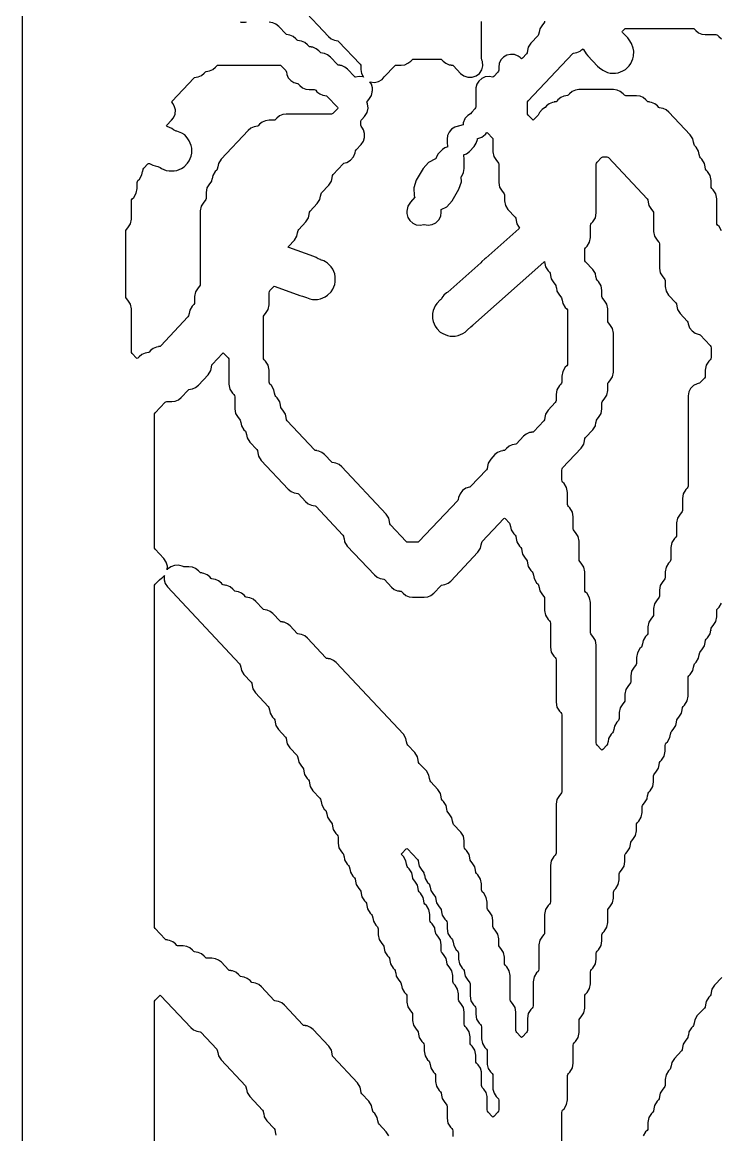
# Model space of a CAD drawing. Header units: millimetres. Extents: x 2 to 65, y 2 to 128.
# Drawn here: x 2 to 28.98, y 27.5 to 70.57 of the extents above; entities that cross this region are included whole.
import ezdxf

# ---------------------------------------------------------------- set-up
doc = ezdxf.new("R2010")
doc.units = ezdxf.units.MM
doc.layers.add('CUT', color=1, linetype='Continuous')

msp = doc.modelspace()

# ---------------------------------------------------------------- linework, layer by layer
at = {"layer": 'CUT'}
for points in [[(44.134, 2), (52.134, 2), (52.134, 5), (65.2679, 5), (65.2679, 125), (52.134, 125), (52.134, 128), (44.134, 128), (44.134, 125), (23.134, 125), (23.134, 128), (15.134, 128), (15.134, 125), (2, 125), (2, 5), (15.134, 5), (15.134, 2), (23.134, 2), (23.134, 5), (44.134, 5)], [(6.4439, 64.3608), (6.4523, 64.4047), (6.4762, 64.4425), (6.5307, 64.5006), (6.6308, 64.6587), (6.6555, 64.7883), (6.657, 64.788), (6.6742, 64.8783), (6.6982, 64.916), (6.8535, 65.0817), (6.8812, 65.1034), (6.9153, 65.0943), (7.0462, 65.0362), (7.1393, 65.0054), (7.2481, 64.9809), (7.3314, 64.9452), (7.3868, 64.9081), (7.5671, 64.8335), (7.6781, 64.8114), (7.8732, 64.8114), (7.9843, 64.8335), (8.1645, 64.9081), (8.2587, 64.971), (8.3966, 65.109), (8.4595, 65.2031), (8.5342, 65.3834), (8.5563, 65.4944), (8.5563, 65.6895), (8.5342, 65.8006), (8.4595, 65.9808), (8.3802, 66.0995), (8.2856, 66.205), (8.1653, 66.2796), (8.1061, 66.3056), (8.104, 66.3009), (7.9843, 66.3505), (7.949, 66.3575), (7.8548, 66.3979), (7.7805, 66.4503), (7.6952, 66.4986), (7.6049, 66.5387), (7.5773, 66.5566), (7.5957, 66.5839), (7.7757, 66.7759), (7.7731, 66.7783), (7.8484, 66.8633), (7.9115, 67.0141), (7.9227, 67.1773), (7.8806, 67.3353), (7.8201, 67.4258), (7.8229, 67.4277), (7.7825, 67.4863), (7.8015, 67.5138), (8.6402, 68.4085), (8.6654, 68.429), (8.7314, 68.438), (8.7309, 68.4419), (8.8034, 68.4519), (8.9281, 68.5059), (9.0336, 68.5915), (9.0841, 68.6453), (9.1093, 68.6658), (9.1754, 68.6748), (9.1748, 68.6787), (9.2474, 68.6886), (9.372, 68.7427), (9.4775, 68.8282), (9.528, 68.8821), (9.5533, 68.9026), (9.5855, 68.907), (11.9588, 68.907), (11.991, 68.9026), (12.0162, 68.8821), (12.1891, 68.6977), (12.2097, 68.6677), (12.2147, 68.6516), (12.2296, 68.5482), (12.2893, 68.4183), (12.3833, 68.3106), (12.5039, 68.2338), (12.6413, 68.1943), (12.6569, 68.1922), (12.6821, 68.1717), (12.7326, 68.1179), (12.8381, 68.0323), (12.9628, 67.9783), (13.0974, 67.9598), (13.2905, 67.9598), (13.3228, 67.9554), (13.348, 67.9349), (13.3985, 67.8811), (13.504, 67.7955), (13.6287, 67.7415), (13.7012, 67.7316), (13.7007, 67.7277), (13.7667, 67.7186), (13.7919, 67.6981), (14.1867, 67.277), (14.2056, 67.2495), (14.1867, 67.2219), (14.0139, 67.0376), (13.9886, 67.0171), (13.9564, 67.0127), (12.2095, 67.0127), (12.0749, 66.9942), (11.9503, 66.9402), (11.8448, 66.8546), (11.7943, 66.8008), (11.769, 66.7803), (11.7368, 66.7759), (11.5437, 66.7759), (11.4091, 66.7574), (11.2844, 66.7034), (11.1789, 66.6178), (11.1284, 66.564), (11.1032, 66.5435), (11.0371, 66.5345), (11.0377, 66.5306), (10.9651, 66.5207), (10.8405, 66.4666), (10.735, 66.3811), (9.6866, 65.2626), (9.5864, 65.1045), (9.5617, 64.9749), (9.5602, 64.9752), (9.543, 64.8849), (9.5191, 64.8472), (9.4646, 64.7891), (9.3644, 64.631), (9.3397, 64.5013), (9.3382, 64.5016), (9.321, 64.4113), (9.2971, 64.3736), (9.2426, 64.3155), (9.1425, 64.1574), (9.1074, 63.9735), (9.1074, 63.7449), (9.0991, 63.701), (9.0751, 63.6632), (9.0207, 63.6051), (8.9205, 63.447), (8.8855, 63.2632), (8.8855, 60.4299), (8.8771, 60.386), (8.8532, 60.3482), (8.7987, 60.2901), (8.6985, 60.132), (8.6635, 59.9482), (8.6635, 59.7195), (8.6552, 59.6756), (8.6312, 59.6379), (8.5768, 59.5798), (8.4766, 59.4217), (8.4519, 59.292), (8.4504, 59.2923), (8.4332, 59.202), (8.4093, 59.1643), (7.3551, 58.0397), (7.3298, 58.0192), (7.2638, 58.0102), (7.2644, 58.0063), (7.1918, 57.9963), (7.0672, 57.9423), (6.9616, 57.8567), (6.9112, 57.8029), (6.8859, 57.7824), (6.8199, 57.7734), (6.8204, 57.7695), (6.7479, 57.7596), (6.6232, 57.7055), (6.5177, 57.62), (6.4719, 57.5711), (6.4439, 57.5496), (6.4159, 57.5711), (6.2542, 57.7436), (6.2303, 57.7813), (6.222, 57.8252), (6.222, 59.4746), (6.1869, 59.6585), (6.0867, 59.8165), (6.0323, 59.8746), (6.0084, 59.9124), (6, 59.9563), (6, 62.4665), (6.0084, 62.5104), (6.0323, 62.5482), (6.0867, 62.6063), (6.1869, 62.7644), (6.222, 62.9482), (6.222, 63.6505), (6.2303, 63.6944), (6.2542, 63.7321), (6.3087, 63.7902), (6.4089, 63.9483), (6.4439, 64.1322)], [(24.8315, 56.8447), (24.8666, 57.0286), (24.8666, 58.5275), (24.8315, 58.7113), (24.7314, 58.8694), (24.6769, 58.9275), (24.653, 58.9653), (24.6446, 59.0092), (24.6446, 59.4746), (24.6096, 59.6585), (24.5094, 59.8165), (24.4549, 59.8746), (24.431, 59.9124), (24.4226, 59.9563), (24.4226, 60.185), (24.3876, 60.3688), (24.2874, 60.5269), (24.233, 60.585), (24.2091, 60.6228), (24.1919, 60.713), (24.1904, 60.7127), (24.1657, 60.8424), (24.0655, 61.0005), (23.7891, 61.2954), (23.7651, 61.3331), (23.7568, 61.377), (23.7568, 61.7562), (23.7651, 61.8001), (23.7891, 61.8378), (23.8435, 61.8959), (23.9437, 62.054), (23.9787, 62.2379), (23.9787, 62.7033), (23.9871, 62.7472), (24.011, 62.785), (24.0655, 62.8431), (24.1657, 63.0012), (24.2007, 63.185), (24.2007, 65.0712), (24.2091, 65.1151), (24.233, 65.1528), (24.3993, 65.3303), (24.4246, 65.3508), (24.4568, 65.3552), (24.6105, 65.3552), (24.6427, 65.3508), (24.6679, 65.3303), (26.166, 63.7321), (26.19, 63.6944), (26.2072, 63.6041), (26.2087, 63.6044), (26.2334, 63.4747), (26.3335, 63.3166), (26.388, 63.2585), (26.4119, 63.2208), (26.4203, 63.1769), (26.4203, 62.4747), (26.4553, 62.2908), (26.5555, 62.1327), (26.61, 62.0746), (26.6339, 62.0369), (26.6422, 61.993), (26.6422, 61.0539), (26.6773, 60.8701), (26.7775, 60.712), (26.8319, 60.6539), (26.8558, 60.6161), (26.8642, 60.5722), (26.8642, 60.3436), (26.8992, 60.1597), (26.9994, 60.0016), (27.2758, 59.7067), (27.2998, 59.669), (27.317, 59.5787), (27.3185, 59.579), (27.3432, 59.4494), (27.4433, 59.2913), (27.7198, 58.9964), (27.7437, 58.9586), (27.7572, 58.8876), (27.8095, 58.7415), (27.9041, 58.6186), (28.0319, 58.5305), (28.1804, 58.4858), (28.194, 58.484), (28.2193, 58.4635), (28.6076, 58.0492), (28.6315, 58.0115), (28.6399, 57.9676), (28.6399, 57.5884), (28.6315, 57.5445), (28.6076, 57.5068), (28.5531, 57.4487), (28.453, 57.2906), (28.4179, 57.1067), (28.4179, 56.8781), (28.4096, 56.8342), (28.3856, 56.7964), (28.224, 56.624), (28.1928, 56.6), (28.1448, 56.5838), (28.0975, 56.5763), (27.9582, 56.5053), (27.8475, 56.3946), (27.7765, 56.2553), (27.752, 56.1008), (27.752, 52.6159), (27.7437, 52.572), (27.7198, 52.5343), (27.6653, 52.4762), (27.5651, 52.3181), (27.5301, 52.1342), (27.5301, 51.6688), (27.5217, 51.6249), (27.4978, 51.5871), (27.4433, 51.529), (27.3432, 51.3709), (27.3081, 51.1871), (27.3081, 50.7216), (27.2998, 50.6777), (27.2758, 50.64), (27.2214, 50.5819), (27.1212, 50.4238), (27.0862, 50.2399), (27.0862, 49.7745), (27.0778, 49.7306), (27.0539, 49.6928), (26.9994, 49.6347), (26.8992, 49.4766), (26.8642, 49.2928), (26.8642, 49.0641), (26.8558, 49.0202), (26.8319, 48.9825), (26.7775, 48.9244), (26.6773, 48.7663), (26.6422, 48.5824), (26.6422, 48.3538), (26.6339, 48.3099), (26.61, 48.2721), (26.5555, 48.214), (26.4553, 48.0559), (26.4203, 47.8721), (26.4203, 47.6434), (26.4119, 47.5995), (26.388, 47.5618), (26.3335, 47.5037), (26.2334, 47.3456), (26.1983, 47.1617), (26.1983, 46.933), (26.19, 46.8891), (26.166, 46.8514), (26.1116, 46.7933), (26.0114, 46.6352), (25.9867, 46.5056), (25.9852, 46.5058), (25.968, 46.4156), (25.9441, 46.3778), (25.8896, 46.3197), (25.7894, 46.1616), (25.7544, 45.9778), (25.7544, 45.7491), (25.746, 45.7052), (25.7221, 45.6675), (25.6677, 45.6094), (25.5675, 45.4513), (25.5324, 45.2674), (25.5324, 45.0388), (25.5241, 44.9949), (25.5002, 44.9571), (25.4457, 44.899), (25.3455, 44.7409), (25.3105, 44.5571), (25.3105, 44.3284), (25.3021, 44.2845), (25.2782, 44.2467), (25.2237, 44.1886), (25.1236, 44.0305), (25.0885, 43.8467), (25.0885, 43.618), (25.0802, 43.5741), (25.0562, 43.5364), (25.0018, 43.4783), (24.9016, 43.3202), (24.8769, 43.1905), (24.8754, 43.1908), (24.8582, 43.1006), (24.8343, 43.0628), (24.7798, 43.0047), (24.6796, 42.8466), (24.6549, 42.717), (24.6534, 42.7173), (24.6362, 42.627), (24.6123, 42.5892), (24.4507, 42.4168), (24.4226, 42.3953), (24.3946, 42.4168), (24.233, 42.5892), (24.2091, 42.627), (24.2007, 42.6709), (24.2007, 46.4513), (24.1657, 46.6352), (24.0655, 46.7933), (24.011, 46.8514), (23.9871, 46.8891), (23.9787, 46.933), (23.9787, 48.1088), (23.9437, 48.2927), (23.8435, 48.4508), (23.7891, 48.5089), (23.7651, 48.5466), (23.7568, 48.5905), (23.7568, 49.2928), (23.7217, 49.4766), (23.6216, 49.6347), (23.5671, 49.6928), (23.5432, 49.7306), (23.5348, 49.7745), (23.5348, 50.4767), (23.4998, 50.6606), (23.3996, 50.8187), (23.3451, 50.8768), (23.3212, 50.9145), (23.3129, 50.9584), (23.3129, 51.4239), (23.2778, 51.6077), (23.1776, 51.7658), (23.1232, 51.8239), (23.0993, 51.8617), (23.0909, 51.9056), (23.0909, 52.371), (23.0559, 52.5549), (22.9557, 52.713), (22.9012, 52.7711), (22.8773, 52.8088), (22.8689, 52.8527), (22.8689, 53.2319), (22.8773, 53.2758), (22.9012, 53.3135), (23.6216, 54.082), (23.7217, 54.2401), (23.7464, 54.3697), (23.7479, 54.3694), (23.7651, 54.4597), (23.7891, 54.4974), (24.0655, 54.7923), (24.1657, 54.9504), (24.1904, 55.0801), (24.1919, 55.0798), (24.2091, 55.1701), (24.233, 55.2078), (24.2874, 55.2659), (24.3876, 55.424), (24.4226, 55.6079), (24.4226, 55.8365), (24.431, 55.8804), (24.4549, 55.9182), (24.5094, 55.9763), (24.6096, 56.1344), (24.6446, 56.3182), (24.6446, 56.5469), (24.653, 56.5908), (24.6769, 56.6285), (24.7314, 56.6866)], [(8.8117, 56.5153), (9.1942, 56.9234), (9.2944, 57.0815), (9.3191, 57.2111), (9.3206, 57.2109), (9.3378, 57.3011), (9.3617, 57.3389), (9.7453, 57.7481), (9.7733, 57.7696), (9.8013, 57.7481), (9.963, 57.5757), (9.9869, 57.5379), (9.9953, 57.494), (9.9953, 56.555), (10.0303, 56.3711), (10.1305, 56.2131), (10.1849, 56.1549), (10.2089, 56.1172), (10.2172, 56.0733), (10.2172, 55.6079), (10.2523, 55.424), (10.3524, 55.2659), (10.4069, 55.2078), (10.4308, 55.1701), (10.448, 55.0798), (10.4495, 55.0801), (10.4742, 54.9504), (10.5744, 54.7923), (10.6289, 54.7342), (10.6528, 54.6965), (10.67, 54.6062), (10.6715, 54.6065), (10.6962, 54.4769), (10.7964, 54.3188), (11.0728, 54.0239), (11.0967, 53.9861), (11.1139, 53.8958), (11.1154, 53.8961), (11.1401, 53.7665), (11.2403, 53.6084), (12.2887, 52.49), (12.3942, 52.4044), (12.5189, 52.3504), (12.5914, 52.3404), (12.5909, 52.3366), (12.6569, 52.3275), (12.6821, 52.307), (12.9546, 52.0164), (13.0601, 51.9308), (13.1847, 51.8768), (13.2573, 51.8669), (13.2567, 51.863), (13.3228, 51.8539), (13.348, 51.8335), (14.4022, 50.7089), (14.4261, 50.6711), (14.4433, 50.5808), (14.4448, 50.5811), (14.4695, 50.4515), (14.5697, 50.2934), (15.6181, 49.175), (15.7236, 49.0894), (15.8483, 49.0354), (15.9208, 49.0254), (15.9203, 49.0215), (15.9863, 49.0125), (16.0115, 48.992), (16.2839, 48.7014), (16.3895, 48.6158), (16.5141, 48.5618), (16.5867, 48.5519), (16.5861, 48.548), (16.6521, 48.5389), (16.6774, 48.5184), (16.7279, 48.4646), (16.8334, 48.379), (16.9581, 48.325), (17.0927, 48.3066), (17.5472, 48.3066), (17.6818, 48.325), (17.8065, 48.379), (17.912, 48.4646), (18.1844, 48.7552), (18.2097, 48.7757), (18.2757, 48.7848), (18.2752, 48.7886), (18.3477, 48.7986), (18.4724, 48.8526), (18.5779, 48.9382), (19.6263, 50.0566), (19.7265, 50.2147), (19.7512, 50.3443), (19.7527, 50.3441), (19.7699, 50.4343), (19.7938, 50.4721), (20.6213, 51.3549), (20.6493, 51.3764), (20.6774, 51.3549), (20.839, 51.1824), (20.8629, 51.1447), (20.8801, 51.0544), (20.8816, 51.0547), (20.9063, 50.9251), (21.0065, 50.767), (21.061, 50.7089), (21.0849, 50.6711), (21.1021, 50.5808), (21.1036, 50.5811), (21.1283, 50.4515), (21.2285, 50.2934), (21.2829, 50.2353), (21.3069, 50.1975), (21.3241, 50.1073), (21.3255, 50.1075), (21.3502, 49.9779), (21.4504, 49.8198), (21.5049, 49.7617), (21.5288, 49.724), (21.546, 49.6337), (21.5475, 49.634), (21.5722, 49.5043), (21.6724, 49.3462), (21.7268, 49.2881), (21.7508, 49.2504), (21.768, 49.1601), (21.7695, 49.1604), (21.7942, 49.0308), (21.8943, 48.8727), (21.9488, 48.8146), (21.9727, 48.7768), (21.9899, 48.6865), (21.9914, 48.6868), (22.0161, 48.5572), (22.1163, 48.3991), (22.1708, 48.341), (22.1947, 48.3032), (22.2031, 48.2593), (22.2031, 47.7939), (22.2381, 47.61), (22.3383, 47.452), (22.3927, 47.3938), (22.4166, 47.3561), (22.425, 47.3122), (22.425, 46.3732), (22.46, 46.1893), (22.5602, 46.0312), (22.6147, 45.9731), (22.6386, 45.9354), (22.647, 45.8915), (22.647, 44.2421), (22.682, 44.0582), (22.7822, 43.9002), (22.8366, 43.8421), (22.8606, 43.8043), (22.8689, 43.7604), (22.8689, 40.7766), (22.8606, 40.7327), (22.8366, 40.6949), (22.7822, 40.6368), (22.682, 40.4787), (22.647, 40.2949), (22.647, 38.4087), (22.6386, 38.3648), (22.6147, 38.3271), (22.5602, 38.269), (22.46, 38.1109), (22.425, 37.927), (22.425, 36.5144), (22.4166, 36.4705), (22.3927, 36.4328), (22.3383, 36.3747), (22.2381, 36.2166), (22.2031, 36.0327), (22.2031, 35.3305), (22.1947, 35.2866), (22.1708, 35.2489), (22.1163, 35.1908), (22.0161, 35.0327), (21.9811, 34.8488), (21.9811, 33.9098), (21.9727, 33.8659), (21.9488, 33.8281), (21.8943, 33.77), (21.7942, 33.6119), (21.7591, 33.4281), (21.7591, 32.4891), (21.7508, 32.4452), (21.7268, 32.4074), (21.6724, 32.3493), (21.5722, 32.1912), (21.5372, 32.0074), (21.5372, 31.5419), (21.5288, 31.498), (21.5049, 31.4603), (21.3432, 31.2878), (21.3152, 31.2663), (21.2872, 31.2878), (21.1255, 31.4603), (21.1016, 31.498), (21.0933, 31.5419), (21.0933, 32.2442), (21.0582, 32.428), (20.958, 32.5861), (20.9036, 32.6442), (20.8797, 32.682), (20.8713, 32.7259), (20.8713, 33.6649), (20.8363, 33.8487), (20.7361, 34.0068), (20.6816, 34.0649), (20.6577, 34.1027), (20.6493, 34.1466), (20.6493, 34.3752), (20.6143, 34.5591), (20.5141, 34.7172), (20.4597, 34.7753), (20.4357, 34.813), (20.4274, 34.8569), (20.4274, 35.0856), (20.3923, 35.2694), (20.2922, 35.4275), (20.2377, 35.4856), (20.2138, 35.5234), (20.2054, 35.5673), (20.2054, 35.796), (20.1704, 35.9798), (20.0702, 36.1379), (20.0157, 36.196), (19.9918, 36.2338), (19.9835, 36.2777), (19.9835, 36.5063), (19.9484, 36.6902), (19.8482, 36.8483), (19.7938, 36.9064), (19.7699, 36.9441), (19.7615, 36.988), (19.7615, 37.2167), (19.7265, 37.4005), (19.6263, 37.5586), (19.5718, 37.6167), (19.5479, 37.6545), (19.5307, 37.7447), (19.5292, 37.7445), (19.5045, 37.8741), (19.4043, 38.0322), (19.3499, 38.0903), (19.3259, 38.128), (19.3087, 38.2183), (19.3072, 38.218), (19.2825, 38.3477), (19.1824, 38.5058), (19.1279, 38.5639), (19.104, 38.6016), (19.0956, 38.6455), (19.0956, 38.8742), (19.0606, 39.058), (18.9604, 39.2161), (18.684, 39.511), (18.6601, 39.5488), (18.6429, 39.639), (18.6414, 39.6388), (18.6167, 39.7684), (18.5165, 39.9265), (18.462, 39.9846), (18.4381, 40.0223), (18.4209, 40.1126), (18.4194, 40.1123), (18.3947, 40.242), (18.2945, 40.4001), (18.2401, 40.4582), (18.2161, 40.4959), (18.1989, 40.5862), (18.1975, 40.5859), (18.1728, 40.7155), (18.0726, 40.8736), (17.7961, 41.1685), (17.7722, 41.2063), (17.755, 41.2965), (17.7535, 41.2963), (17.7288, 41.4259), (17.6287, 41.584), (17.3522, 41.8789), (17.3283, 41.9166), (17.3111, 42.0069), (17.3096, 42.0066), (17.2849, 42.1363), (17.1847, 42.2943), (16.9083, 42.5892), (16.8844, 42.627), (16.8672, 42.7173), (16.8657, 42.717), (16.841, 42.8466), (16.7408, 43.0047), (14.1387, 45.7806), (14.0332, 45.8662), (13.9085, 45.9202), (13.836, 45.9302), (13.8365, 45.9341), (13.7705, 45.9431), (13.7452, 45.9636), (13.0289, 46.7278), (12.9234, 46.8134), (12.7987, 46.8674), (12.7262, 46.8773), (12.7267, 46.8812), (12.6607, 46.8903), (12.6355, 46.9107), (12.363, 47.2014), (12.2575, 47.2869), (12.1328, 47.3409), (12.0603, 47.3509), (12.0608, 47.3548), (11.9948, 47.3638), (11.9696, 47.3843), (11.6971, 47.6749), (11.5916, 47.7605), (11.467, 47.8145), (11.3944, 47.8245), (11.395, 47.8283), (11.3289, 47.8374), (11.3037, 47.8579), (11.0313, 48.1485), (10.9257, 48.2341), (10.8011, 48.2881), (10.7286, 48.298), (10.7291, 48.3019), (10.6631, 48.311), (10.6378, 48.3315), (10.5873, 48.3853), (10.4818, 48.4709), (10.3572, 48.5249), (10.2846, 48.5348), (10.2852, 48.5387), (10.2191, 48.5478), (10.1939, 48.5682), (10.1434, 48.6221), (10.0379, 48.7077), (9.9132, 48.7617), (9.8407, 48.7716), (9.8412, 48.7755), (9.7752, 48.7845), (9.75, 48.805), (9.6995, 48.8589), (9.594, 48.9444), (9.4693, 48.9985), (9.3968, 49.0084), (9.3973, 49.0123), (9.3313, 49.0213), (9.3061, 49.0418), (9.2556, 49.0956), (9.1501, 49.1812), (9.0254, 49.2352), (8.9529, 49.2452), (8.9534, 49.2491), (8.8874, 49.2581), (8.8621, 49.2786), (8.8117, 49.3324), (8.7061, 49.418), (8.5815, 49.472), (8.4469, 49.4905), (8.2537, 49.4905), (8.2209, 49.495), (8.182, 49.5118), (8.0357, 49.5503), (7.8847, 49.5432), (7.7426, 49.4913), (7.6226, 49.3993), (7.6021, 49.3703), (7.613, 49.508), (7.5714, 49.6683), (7.4797, 49.8062), (7.1421, 50.1664), (7.1182, 50.2042), (7.1098, 50.2481), (7.1098, 55.3629), (7.1182, 55.4068), (7.1421, 55.4446), (7.5304, 55.8588), (7.5556, 55.8793), (7.5878, 55.8837), (7.781, 55.8837), (7.9156, 55.9022), (8.0403, 55.9562), (8.1458, 56.0418), (8.4182, 56.3324), (8.4435, 56.3529), (8.5095, 56.3619), (8.509, 56.3658), (8.5815, 56.3758), (8.7061, 56.4298)], [(17.9535, 36.7385), (17.9775, 36.7007), (17.9947, 36.6104), (17.9961, 36.6107), (18.0208, 36.4811), (18.121, 36.323), (18.1755, 36.2649), (18.1994, 36.2271), (18.2166, 36.1369), (18.2181, 36.1371), (18.2428, 36.0075), (18.343, 35.8494), (18.3975, 35.7913), (18.4214, 35.7536), (18.4297, 35.7097), (18.4297, 35.481), (18.4648, 35.2971), (18.5649, 35.1391), (18.6194, 35.081), (18.6433, 35.0432), (18.6605, 34.9529), (18.662, 34.9532), (18.6867, 34.8236), (18.7869, 34.6655), (18.8414, 34.6074), (18.8653, 34.5696), (18.8737, 34.5257), (18.8737, 34.2971), (18.9087, 34.1132), (19.0089, 33.9551), (19.0633, 33.897), (19.0873, 33.8593), (19.1045, 33.769), (19.1059, 33.7693), (19.1306, 33.6396), (19.2308, 33.4816), (19.2853, 33.4234), (19.3092, 33.3857), (19.3176, 33.3418), (19.3176, 32.8764), (19.3526, 32.6925), (19.4528, 32.5344), (19.5073, 32.4763), (19.5312, 32.4386), (19.5395, 32.3947), (19.5395, 32.166), (19.5746, 31.9821), (19.6747, 31.824), (19.7292, 31.7659), (19.7531, 31.7282), (19.7615, 31.6843), (19.7615, 31.2188), (19.7965, 31.035), (19.8967, 30.8769), (19.9512, 30.8188), (19.9751, 30.781), (19.9835, 30.7371), (19.9835, 30.3108), (19.9842, 30.3108), (19.9812, 30.2157), (20.0247, 30.0656), (20.1125, 29.9364), (20.1731, 29.8717), (20.1971, 29.8339), (20.2054, 29.79), (20.2054, 29.3636), (20.2061, 29.3636), (20.2032, 29.2686), (20.2467, 29.1185), (20.3344, 28.9892), (20.3951, 28.9245), (20.419, 28.8868), (20.4274, 28.8429), (20.4274, 28.4637), (20.419, 28.4198), (20.3951, 28.382), (20.2334, 28.2096), (20.2054, 28.1881), (20.1774, 28.2096), (20.0157, 28.382), (19.9918, 28.4198), (19.9835, 28.4637), (19.9835, 28.8901), (19.9827, 28.8901), (19.9857, 28.9851), (19.9422, 29.1352), (19.8544, 29.2645), (19.7938, 29.3292), (19.7699, 29.3669), (19.7615, 29.4108), (19.7615, 29.8372), (19.7608, 29.8372), (19.7638, 29.9323), (19.7202, 30.0823), (19.6325, 30.2116), (19.5718, 30.2763), (19.5479, 30.3141), (19.5395, 30.358), (19.5395, 30.5866), (19.5045, 30.7705), (19.4043, 30.9286), (19.3499, 30.9867), (19.3259, 31.0244), (19.3176, 31.0683), (19.3176, 31.297), (19.2825, 31.4809), (19.1824, 31.639), (19.1279, 31.6971), (19.104, 31.7348), (19.0956, 31.7787), (19.0956, 32.2442), (19.0606, 32.428), (18.9604, 32.5861), (18.9059, 32.6442), (18.882, 32.682), (18.8737, 32.7259), (18.8737, 32.9545), (18.8386, 33.1384), (18.7384, 33.2965), (18.684, 33.3546), (18.6601, 33.3923), (18.6517, 33.4362), (18.6517, 33.6649), (18.6167, 33.8487), (18.5165, 34.0068), (18.462, 34.0649), (18.4381, 34.1027), (18.4209, 34.1929), (18.4194, 34.1927), (18.3947, 34.3223), (18.2945, 34.4804), (18.2401, 34.5385), (18.2161, 34.5762), (18.2078, 34.6201), (18.2078, 34.8488), (18.1728, 35.0327), (18.0726, 35.1908), (18.0181, 35.2489), (17.9942, 35.2866), (17.977, 35.3769), (17.9755, 35.3766), (17.9508, 35.5062), (17.8506, 35.6643), (17.7961, 35.7224), (17.7722, 35.7602), (17.7639, 35.8041), (17.7639, 36.0327), (17.7288, 36.2166), (17.6287, 36.3747), (17.5742, 36.4328), (17.5503, 36.4705), (17.5331, 36.5608), (17.5316, 36.5605), (17.5069, 36.6902), (17.4067, 36.8483), (17.3522, 36.9064), (17.3283, 36.9441), (17.3111, 37.0344), (17.3096, 37.0341), (17.2849, 37.1637), (17.1847, 37.3218), (17.1303, 37.3799), (17.1063, 37.4177), (17.0891, 37.508), (17.0877, 37.5077), (17.063, 37.6373), (16.9628, 37.7954), (16.9083, 37.8535), (16.8844, 37.8913), (16.8672, 37.9815), (16.8657, 37.9812), (16.841, 38.1109), (16.7408, 38.269), (16.6799, 38.334), (16.6609, 38.3615), (16.6799, 38.389), (16.848, 38.5684), (16.876, 38.5899), (16.904, 38.5684), (17.2877, 38.1592), (17.3116, 38.1214), (17.3288, 38.0312), (17.3303, 38.0314), (17.355, 37.9018), (17.4552, 37.7437), (17.5096, 37.6856), (17.5335, 37.6479), (17.5507, 37.5576), (17.5522, 37.5579), (17.5769, 37.4282), (17.6771, 37.2701), (17.7316, 37.212), (17.7555, 37.1743), (17.7727, 37.084), (17.7742, 37.0843), (17.7989, 36.9547), (17.8991, 36.7966)]]:
    msp.add_lwpolyline(points, close=True, dxfattribs=at)
for points in [[(12.794, 71.1306), (13.8424, 70.0122), (13.9479, 69.9266), (14.0726, 69.8726), (14.1451, 69.8626), (14.1446, 69.8588), (14.2106, 69.8497), (14.2358, 69.8292), (15.0681, 68.9414), (15.092, 68.9037), (15.1003, 68.8598), (15.1003, 68.739), (15.1261, 68.5807), (15.1985, 68.4427), (15.1789, 68.4514), (15.0315, 68.4691), (14.8854, 68.4428), (14.8796, 68.4409), (14.8504, 68.4633), (14.5826, 68.7489), (14.4771, 68.8345), (14.3524, 68.8885), (14.2799, 68.8985), (14.2804, 68.9023), (14.2144, 68.9114), (14.1892, 68.9319), (13.9167, 69.2225), (13.8112, 69.3081), (13.6866, 69.3621), (13.614, 69.372), (13.6146, 69.3759), (13.5485, 69.385), (13.5233, 69.4054), (13.4728, 69.4593), (13.3673, 69.5449), (13.2426, 69.5989), (13.1701, 69.6088), (13.1706, 69.6127), (13.1046, 69.6218), (13.0794, 69.6422), (13.0289, 69.6961), (12.9234, 69.7817), (12.7987, 69.8357), (12.7262, 69.8456), (12.7267, 69.8495), (12.6607, 69.8585), (12.6355, 69.879), (12.585, 69.9329), (12.4795, 70.0184), (12.3548, 70.0725), (12.2823, 70.0824), (12.2828, 70.0863), (12.2168, 70.0953), (12.1915, 70.1158), (11.9191, 70.4064), (11.8136, 70.492), (11.6889, 70.546), (11.6164, 70.556), (11.6169, 70.5598), (11.5509, 70.5689)], [(10.6592, 70.5689), (10.627, 70.5645), (10.4733, 70.5645), (10.4411, 70.5689)], [(22.2031, 70.6117), (22.1947, 70.5678), (22.1708, 70.53), (22.1163, 70.4719), (22.0161, 70.3138), (21.9914, 70.1842), (21.9899, 70.1845), (21.9727, 70.0942), (21.9488, 70.0565), (21.6724, 69.7616), (21.5722, 69.6035), (21.5475, 69.4738), (21.546, 69.4741), (21.5288, 69.3839), (21.5049, 69.3461), (21.3432, 69.1737), (21.3152, 69.1522), (21.2547, 69.1986), (21.2544, 69.1982), (21.1754, 69.2605), (21.0368, 69.3143), (20.8884, 69.3249), (20.7435, 69.2914), (20.6149, 69.2167), (20.5139, 69.1075), (20.4495, 68.9735), (20.4274, 68.8264), (20.4274, 68.7174), (20.419, 68.6735), (20.3951, 68.6357), (20.2334, 68.4633), (20.2042, 68.4409), (20.1984, 68.4428), (20.0523, 68.4691), (19.9049, 68.4514), (19.7692, 68.3911), (19.6572, 68.2937), (19.5787, 68.1676), (19.5407, 68.0241), (19.5433, 67.9598), (19.5395, 67.9598), (19.5395, 67.2967), (19.5312, 67.2528), (19.5073, 67.215), (19.3868, 67.0866), (19.342, 67.0192), (19.237, 66.9623), (19.1238, 66.8369), (19.1192, 66.8296), (19.0555, 66.6793), (19.0495, 66.5968), (18.9113, 66.5605), (18.8724, 66.5436), (18.8618, 66.5422), (18.7244, 66.5027), (18.6038, 66.426), (18.5098, 66.3182), (18.4502, 66.1883), (18.4297, 66.0468), (18.4297, 65.9093), (18.4519, 65.7623), (18.4572, 65.7512), (18.3475, 65.7087), (18.2579, 65.638), (18.2576, 65.6384), (18.1709, 65.568), (18.0712, 65.4591), (18.0076, 65.3257), (18.0004, 65.2776), (17.9866, 65.2767), (17.7063, 65.1393), (17.5, 64.9051), (17.2414, 64.4594), (17.1404, 64.1641), (17.1601, 63.8526), (17.1886, 63.7944), (17.0112, 63.6051), (16.9111, 63.447), (16.8864, 63.3174), (16.8849, 63.3177), (16.883, 63.3082), (16.8826, 63.2979), (16.876, 63.2632), (16.876, 63.2241), (16.8797, 63.2241), (16.8772, 63.1598), (16.9152, 63.0163), (16.9937, 62.8903), (17.1057, 62.7928), (17.2413, 62.7326), (17.3887, 62.7148), (17.5348, 62.7411), (17.5419, 62.7435), (17.5471, 62.7417), (17.7024, 62.7152), (17.8582, 62.7384), (17.9991, 62.8088), (18.111, 62.9196), (18.183, 63.0597), (18.2078, 63.2152), (18.2078, 63.3186), (18.4189, 63.4221), (18.6252, 63.6563), (18.8839, 64.102), (18.9848, 64.3973), (18.9729, 64.5869), (19.0001, 64.6141), (19.0711, 64.7535), (19.0956, 64.908), (19.0956, 65.2746), (19.0735, 65.4217), (19.0682, 65.4327), (19.1778, 65.4752), (19.2945, 65.5674), (19.4748, 65.7597), (19.5604, 65.8844), (19.6047, 66.029), (19.6045, 66.0686), (19.6219, 66.0685), (19.7767, 66.1207), (19.9064, 66.2201), (19.9142, 66.2284), (19.9515, 66.2844), (19.9822, 66.2949), (20.0115, 66.2724), (20.1731, 66.1), (20.1971, 66.0622), (20.2054, 66.0183), (20.2054, 65.5529), (20.2404, 65.369), (20.3406, 65.2109), (20.3951, 65.1528), (20.419, 65.1151), (20.4274, 65.0712), (20.4274, 64.369), (20.4624, 64.1851), (20.5626, 64.027), (20.6171, 63.9689), (20.641, 63.9312), (20.6493, 63.8873), (20.6493, 63.6586), (20.6844, 63.4747), (20.7845, 63.3166), (21.061, 63.0218), (21.0849, 62.984), (21.1021, 62.8937), (21.1036, 62.894), (21.1283, 62.7644), (21.1928, 62.6625), (21.1877, 62.6591), (21.2295, 62.5971), (21.2076, 62.5701), (19.936, 61.437), (19.8896, 61.4071), (19.7792, 61.3101), (19.7352, 61.2582), (18.4605, 60.1222), (18.4111, 60.091), (18.3088, 60.0052), (18.2328, 59.8955), (18.2168, 59.8642), (18.172, 59.8219), (18.1687, 59.8197), (18.0308, 59.6817), (17.9679, 59.5876), (17.8932, 59.4073), (17.8711, 59.2963), (17.8711, 59.1012), (17.8932, 58.9901), (17.9679, 58.8099), (18.0308, 58.7157), (18.1687, 58.5778), (18.2629, 58.5149), (18.4431, 58.4402), (18.5542, 58.4181), (18.7492, 58.4181), (18.8603, 58.4402), (19.0405, 58.5149), (19.1347, 58.5778), (19.2243, 58.6674), (19.2248, 58.6669), (19.346, 58.7813), (19.3467, 58.7817), (19.4259, 58.8394), (22.1723, 61.2868), (22.1981, 61.303), (22.2098, 61.2324), (22.214, 61.2331), (22.2381, 61.1069), (22.3383, 60.9488), (22.3927, 60.8907), (22.4166, 60.8529), (22.4338, 60.7627), (22.4353, 60.7629), (22.46, 60.6333), (22.5602, 60.4752), (22.6147, 60.4171), (22.6386, 60.3794), (22.6558, 60.2891), (22.6573, 60.2894), (22.682, 60.1597), (22.7822, 60.0016), (22.8366, 59.9435), (22.8606, 59.9058), (22.8778, 59.8155), (22.8793, 59.8158), (22.904, 59.6862), (23.0041, 59.5281), (23.0586, 59.47), (23.0825, 59.4322), (23.0909, 59.3883), (23.0909, 57.3516), (23.0825, 57.3077), (23.0586, 57.27), (23.0041, 57.2119), (22.904, 57.0538), (22.8689, 56.8699), (22.8689, 56.6413), (22.8606, 56.5974), (22.8366, 56.5596), (22.7822, 56.5015), (22.682, 56.3434), (22.647, 56.1596), (22.647, 55.9309), (22.6386, 55.887), (22.6147, 55.8493), (22.3383, 55.5544), (22.2381, 55.3963), (22.2134, 55.2667), (22.2119, 55.2669), (22.1947, 55.1767), (22.1708, 55.1389), (21.7825, 54.7247), (21.7572, 54.7042), (21.6912, 54.6952), (21.6917, 54.6913), (21.6192, 54.6813), (21.4945, 54.6273), (21.389, 54.5417), (21.1166, 54.2511), (21.0913, 54.2306), (21.0253, 54.2216), (21.0259, 54.2177), (20.9533, 54.2078), (20.8287, 54.1537), (20.7231, 54.0682), (20.6727, 54.0143), (20.6474, 53.9938), (20.5814, 53.9848), (20.5819, 53.9809), (20.5094, 53.971), (20.3847, 53.917), (20.2792, 53.8314), (20.1187, 53.6601), (20.0185, 53.502), (19.9938, 53.3724), (19.9923, 53.3727), (19.9751, 53.2824), (19.9512, 53.2446), (19.3409, 52.5936), (19.3157, 52.5731), (19.3021, 52.5713), (19.1535, 52.5266), (19.0257, 52.4385), (18.9312, 52.3155), (18.8788, 52.1695), (18.8653, 52.0984), (18.8414, 52.0607), (17.3433, 50.4625), (17.318, 50.442), (17.2858, 50.4376), (16.9101, 50.4376), (16.8779, 50.442), (16.8527, 50.4625), (16.2424, 51.1135), (16.2185, 51.1513), (16.2013, 51.2416), (16.1998, 51.2413), (16.1751, 51.3709), (16.0749, 51.529), (14.3607, 53.3578), (14.2551, 53.4434), (14.1305, 53.4974), (14.0579, 53.5073), (14.0585, 53.5112), (13.9925, 53.5203), (13.9672, 53.5408), (13.6948, 53.8314), (13.5893, 53.917), (13.4646, 53.971), (13.3921, 53.9809), (13.3926, 53.9848), (13.3266, 53.9938), (13.3013, 54.0143), (12.2472, 55.1389), (12.2232, 55.1767), (12.206, 55.2669), (12.2045, 55.2667), (12.1798, 55.3963), (12.0797, 55.5544), (12.0252, 55.6125), (12.0013, 55.6502), (11.9841, 55.7405), (11.9826, 55.7402), (11.9579, 55.8699), (11.8577, 56.028), (11.8032, 56.0861), (11.7793, 56.1238), (11.7621, 56.2141), (11.7606, 56.2138), (11.7359, 56.3434), (11.6357, 56.5015), (11.5813, 56.5596), (11.5574, 56.5974), (11.549, 56.6413), (11.549, 57.1067), (11.514, 57.2906), (11.4138, 57.4487), (11.3593, 57.5068), (11.3354, 57.5445), (11.327, 57.5884), (11.327, 59.1515), (11.3354, 59.1954), (11.3593, 59.2332), (11.4138, 59.2913), (11.514, 59.4494), (11.549, 59.6332), (11.549, 60.0987), (11.5574, 60.1426), (11.5813, 60.1803), (11.7171, 60.3252), (11.7433, 60.3461), (11.7762, 60.3394), (12.7404, 59.994), (12.8354, 59.9701), (12.8433, 59.969), (12.9958, 59.9101), (12.996, 59.9107), (13.1161, 59.8609), (13.2271, 59.8389), (13.4222, 59.8389), (13.5333, 59.8609), (13.7135, 59.9356), (13.8077, 59.9985), (13.9456, 60.1365), (14.0085, 60.2306), (14.0832, 60.4108), (14.1053, 60.5219), (14.1053, 60.717), (14.0832, 60.8281), (14.0085, 61.0083), (13.9456, 61.1024), (13.8077, 61.2404), (13.7321, 61.2909), (13.7309, 61.289), (13.6661, 61.3333), (13.5394, 61.3767), (13.5295, 61.3787), (13.4503, 61.4093), (13.3686, 61.4583), (13.28, 61.5002), (12.3089, 61.8482), (12.2797, 61.8645), (12.2982, 61.8923), (12.5236, 62.1327), (12.6238, 62.2908), (12.6485, 62.4204), (12.65, 62.4202), (12.6672, 62.5104), (12.6911, 62.5482), (12.9675, 62.8431), (13.0677, 63.0012), (13.0924, 63.1308), (13.0939, 63.1305), (13.1111, 63.2208), (13.135, 63.2585), (13.4114, 63.5534), (13.5116, 63.7115), (13.5363, 63.8412), (13.5378, 63.8409), (13.555, 63.9312), (13.5789, 63.9689), (13.8553, 64.2638), (13.9555, 64.4219), (13.9802, 64.5515), (13.9817, 64.5512), (13.9989, 64.6415), (14.0228, 64.6793), (14.4064, 65.0885), (14.4377, 65.1124), (14.4922, 65.1309), (14.5515, 65.1413), (14.7009, 65.2265), (14.8126, 65.3573), (14.8733, 65.5181), (14.8867, 65.5887), (14.9107, 65.6264), (15.1127, 65.842), (15.1978, 65.9656), (15.2423, 66.1089), (15.2423, 66.259), (15.1978, 66.4022), (15.1557, 66.4634), (15.1579, 66.4648), (15.1087, 66.5424), (15.1003, 66.5863), (15.1003, 66.7287), (15.1087, 66.7726), (15.1326, 66.8103), (15.2389, 66.9237), (15.3346, 67.071), (15.3735, 67.2424), (15.3507, 67.4166), (15.3288, 67.4858), (15.3481, 67.5138), (15.4091, 67.5788), (15.5092, 67.7369), (15.5339, 67.8665), (15.5354, 67.8662), (15.5372, 67.8758), (15.5376, 67.886), (15.5443, 67.9208), (15.5443, 67.9598), (15.5405, 67.9598), (15.5431, 68.0241), (15.5051, 68.1676), (15.443, 68.2673), (15.461, 68.2588), (15.6202, 68.2394), (15.7773, 68.2713), (15.9162, 68.3514), (16.0038, 68.45), (16.4088, 68.8821), (16.434, 68.9026), (16.4662, 68.907), (16.6594, 68.907), (16.794, 68.9254), (16.9187, 68.9794), (17.0242, 69.065), (17.0746, 69.1189), (17.0999, 69.1393), (17.1321, 69.1438), (18.1737, 69.1438), (18.2059, 69.1393), (18.2311, 69.1189), (18.2816, 69.065), (18.3871, 68.9794), (18.5118, 68.9254), (18.5843, 68.9155), (18.5838, 68.9116), (18.6498, 68.9026), (18.675, 68.8821), (18.9508, 68.5879), (19.0804, 68.4886), (19.2352, 68.4364), (19.3985, 68.4368), (19.553, 68.4899), (19.6822, 68.5899), (19.7722, 68.7262), (19.8135, 68.8842), (19.8016, 69.0471), (19.7785, 69.1016), (19.7615, 69.191), (19.7615, 70.6036)], [(29.0488, 62.4999), (28.9486, 62.658), (28.8941, 62.7161), (28.8702, 62.7538), (28.8618, 62.7977), (28.8618, 63.7368), (28.8268, 63.9206), (28.7266, 64.0787), (28.6722, 64.1368), (28.6482, 64.1746), (28.6399, 64.2185), (28.6399, 64.4471), (28.6049, 64.631), (28.5047, 64.7891), (28.4502, 64.8472), (28.4263, 64.8849), (28.4091, 64.9752), (28.4076, 64.9749), (28.3829, 65.1045), (28.2827, 65.2626), (28.2282, 65.3207), (28.2043, 65.3585), (28.1871, 65.4488), (28.1856, 65.4485), (28.1609, 65.5781), (28.0608, 65.7362), (28.0063, 65.7943), (27.9824, 65.8321), (27.9652, 65.9223), (27.9637, 65.922), (27.939, 66.0517), (27.8388, 66.2098), (27.0124, 67.0914), (26.9068, 67.177), (26.7822, 67.231), (26.7096, 67.241), (26.7102, 67.2448), (26.6442, 67.2539), (26.6189, 67.2744), (26.5684, 67.3282), (26.4629, 67.4138), (26.3383, 67.4678), (26.2657, 67.4777), (26.2663, 67.4816), (26.2002, 67.4907), (26.175, 67.5112), (26.1245, 67.565), (26.019, 67.6506), (25.8943, 67.7046), (25.7597, 67.723), (25.3446, 67.723), (25.3124, 67.7275), (25.2872, 67.7479), (25.2367, 67.8018), (25.1312, 67.8874), (25.0065, 67.9414), (24.8719, 67.9598), (23.5295, 67.9598), (23.3949, 67.9414), (23.2702, 67.8874), (23.1647, 67.8018), (23.1142, 67.7479), (23.089, 67.7275), (23.023, 67.7184), (23.0235, 67.7145), (22.951, 67.7046), (22.8263, 67.6506), (22.7208, 67.565), (22.6703, 67.5112), (22.6451, 67.4907), (22.579, 67.4816), (22.5796, 67.4777), (22.507, 67.4678), (22.3824, 67.4138), (22.2769, 67.3282), (22.2264, 67.2744), (22.1653, 67.2248), (22.109, 67.1896), (22.0116, 67.0773), (21.9488, 66.9782), (21.7872, 66.8058), (21.7591, 66.7843), (21.7311, 66.8058), (21.5695, 66.9782), (21.5455, 67.016), (21.5372, 67.0599), (21.5372, 67.4391), (21.5455, 67.483), (21.5695, 67.5207), (23.2895, 69.3557), (23.3148, 69.3761), (23.3808, 69.3852), (23.3803, 69.3891), (23.4528, 69.399), (23.5774, 69.453), (23.6319, 69.4972), (23.6339, 69.4947), (23.6893, 69.5382), (23.7103, 69.5138), (23.813, 69.3488), (23.8727, 69.2711), (24.2492, 68.8694), (24.3229, 68.8048), (24.4558, 68.7096), (24.6336, 68.6292), (24.7439, 68.6035), (24.9388, 68.5972), (25.0506, 68.6157), (25.2331, 68.6845), (25.3292, 68.7443), (25.4716, 68.8778), (25.5375, 68.9698), (25.6179, 69.1476), (25.6436, 69.2578), (25.6499, 69.4528), (25.6314, 69.5645), (25.5626, 69.7471), (25.4763, 69.8859), (25.4166, 69.9636), (25.2187, 70.1747), (25.1997, 70.2022), (25.2187, 70.2297), (25.2872, 70.3028), (25.3124, 70.3233), (25.3446, 70.3277), (27.9399, 70.3277), (27.9721, 70.3233), (27.9973, 70.3028), (28.0478, 70.249), (28.1533, 70.1634), (28.278, 70.1094), (28.4126, 70.0909), (28.8277, 70.0909), (28.8599, 70.0865), (28.8852, 70.066), (28.9356, 70.0122), (29.0412, 69.9266)], [(16.1751, 27.4555), (16.0749, 27.6136), (15.7985, 27.9085), (15.7746, 27.9462), (15.7574, 28.0365), (15.7559, 28.0362), (15.7312, 28.1659), (15.631, 28.3239), (15.5765, 28.382), (15.5526, 28.4198), (15.5354, 28.5101), (15.5339, 28.5098), (15.5092, 28.6394), (15.4091, 28.7975), (15.1326, 29.0924), (15.1087, 29.1302), (15.0915, 29.2204), (15.09, 29.2201), (15.0653, 29.3498), (14.9651, 29.5079), (14.0228, 30.5131), (13.9989, 30.5509), (13.9817, 30.6411), (13.9802, 30.6409), (13.9555, 30.7705), (13.8553, 30.9286), (13.2509, 31.5734), (13.1453, 31.659), (13.0207, 31.713), (12.9481, 31.723), (12.9487, 31.7269), (12.8827, 31.7359), (12.8574, 31.7564), (12.1411, 32.5206), (12.0355, 32.6062), (11.9109, 32.6602), (11.8384, 32.6701), (11.8389, 32.674), (11.7729, 32.6831), (11.7476, 32.7035), (11.2532, 33.231), (11.1477, 33.3165), (11.023, 33.3705), (10.9505, 33.3805), (10.951, 33.3844), (10.885, 33.3934), (10.8598, 33.4139), (10.8093, 33.4677), (10.7038, 33.5533), (10.5791, 33.6073), (10.5066, 33.6173), (10.5071, 33.6212), (10.4411, 33.6302), (10.4159, 33.6507), (10.3654, 33.7045), (10.2599, 33.7901), (10.1352, 33.8441), (10.0627, 33.8541), (10.0632, 33.8579), (9.9972, 33.867), (9.9719, 33.8875), (9.6995, 34.1781), (9.594, 34.2637), (9.4693, 34.3177), (9.3347, 34.3362), (9.1416, 34.3362), (9.1093, 34.3406), (9.0841, 34.361), (9.0336, 34.4149), (8.9281, 34.5005), (8.8034, 34.5545), (8.7309, 34.5644), (8.7314, 34.5683), (8.6654, 34.5774), (8.6402, 34.5978), (8.5897, 34.6517), (8.4842, 34.7373), (8.3595, 34.7913), (8.2249, 34.8097), (8.0318, 34.8097), (7.9996, 34.8141), (7.9743, 34.8346), (7.9238, 34.8885), (7.8183, 34.974), (7.6936, 35.0281), (7.6211, 35.038), (7.6216, 35.0419), (7.5556, 35.0509), (7.5304, 35.0714), (7.1421, 35.4856), (7.1182, 35.5234), (7.1098, 35.5673), (7.1098, 48.7329), (7.1182, 48.7768), (7.1421, 48.8146), (7.3037, 48.987), (7.3865, 49.0505), (7.4214, 49.0693), (7.495, 49.1492), (7.4894, 49.1316), (7.4885, 48.9804), (7.5329, 48.8358), (7.6184, 48.7111), (10.4069, 45.7363), (10.4308, 45.6986), (10.448, 45.6083), (10.4495, 45.6086), (10.4742, 45.479), (10.5744, 45.3209), (10.8508, 45.026), (10.8747, 44.9882), (10.8919, 44.898), (10.8934, 44.8982), (10.9181, 44.7686), (11.0183, 44.6105), (11.5167, 44.0788), (11.5406, 44.0411), (11.5578, 43.9508), (11.5593, 43.9511), (11.584, 43.8215), (11.6842, 43.6634), (11.7387, 43.6053), (11.7626, 43.5675), (11.7798, 43.4772), (11.7813, 43.4775), (11.806, 43.3479), (11.9062, 43.1898), (12.1826, 42.8949), (12.2065, 42.8572), (12.2237, 42.7669), (12.2252, 42.7672), (12.2499, 42.6375), (12.3501, 42.4794), (12.6265, 42.1845), (12.6504, 42.1468), (12.6676, 42.0565), (12.6691, 42.0568), (12.6938, 41.9272), (12.794, 41.7691), (12.8485, 41.711), (12.8724, 41.6732), (12.8896, 41.583), (12.8911, 41.5832), (12.9158, 41.4536), (13.016, 41.2955), (13.0704, 41.2374), (13.0943, 41.1997), (13.1115, 41.1094), (13.113, 41.1097), (13.1377, 40.98), (13.2379, 40.8219), (13.5143, 40.527), (13.5383, 40.4893), (13.5555, 40.399), (13.557, 40.3993), (13.5817, 40.2697), (13.6818, 40.1116), (13.7363, 40.0535), (13.7602, 40.0157), (13.7774, 39.9254), (13.7789, 39.9257), (13.8036, 39.7961), (13.9038, 39.638), (13.9583, 39.5799), (13.9822, 39.5421), (13.9994, 39.4519), (14.0009, 39.4522), (14.0256, 39.3225), (14.1258, 39.1644), (14.1802, 39.1063), (14.2041, 39.0686), (14.2125, 39.0247), (14.2125, 38.796), (14.2475, 38.6122), (14.3477, 38.4541), (14.4022, 38.396), (14.4261, 38.3582), (14.4433, 38.2679), (14.4448, 38.2682), (14.4695, 38.1386), (14.5697, 37.9805), (14.6241, 37.9224), (14.6481, 37.8846), (14.6653, 37.7944), (14.6668, 37.7947), (14.6915, 37.665), (14.7916, 37.5069), (14.8461, 37.4488), (14.87, 37.4111), (14.8872, 37.3208), (14.8887, 37.3211), (14.9134, 37.1914), (15.0136, 37.0333), (15.0681, 36.9752), (15.092, 36.9375), (15.1092, 36.8472), (15.1107, 36.8475), (15.1354, 36.7179), (15.2356, 36.5598), (15.29, 36.5017), (15.3139, 36.4639), (15.3311, 36.3736), (15.3326, 36.3739), (15.3573, 36.2443), (15.4575, 36.0862), (15.512, 36.0281), (15.5359, 35.9904), (15.5531, 35.9001), (15.5546, 35.9004), (15.5793, 35.7707), (15.6795, 35.6126), (15.7339, 35.5545), (15.7579, 35.5168), (15.7662, 35.4729), (15.7662, 35.2442), (15.8013, 35.0604), (15.9014, 34.9023), (15.9559, 34.8442), (15.9798, 34.8064), (15.997, 34.7161), (15.9985, 34.7164), (16.0232, 34.5868), (16.1234, 34.4287), (16.1779, 34.3706), (16.2018, 34.3328), (16.219, 34.2426), (16.2205, 34.2429), (16.2452, 34.1132), (16.3454, 33.9551), (16.3998, 33.897), (16.4237, 33.8593), (16.4409, 33.769), (16.4424, 33.7693), (16.4671, 33.6396), (16.5673, 33.4816), (16.6218, 33.4234), (16.6457, 33.3857), (16.6629, 33.2954), (16.6644, 33.2957), (16.6891, 33.1661), (16.7893, 33.008), (16.8437, 32.9499), (16.8677, 32.9121), (16.876, 32.8682), (16.876, 32.6396), (16.9111, 32.4557), (17.0112, 32.2976), (17.0657, 32.2395), (17.0896, 32.2018), (17.098, 32.1579), (17.098, 31.9292), (17.133, 31.7454), (17.2332, 31.5873), (17.2877, 31.5292), (17.3116, 31.4914), (17.3288, 31.4011), (17.3303, 31.4014), (17.355, 31.2718), (17.4552, 31.1137), (17.5096, 31.0556), (17.5335, 31.0178), (17.5419, 30.9739), (17.5419, 30.7453), (17.5769, 30.5614), (17.6771, 30.4033), (17.7316, 30.3452), (17.7555, 30.3075), (17.7727, 30.2172), (17.7742, 30.2175), (17.7989, 30.0878), (17.8991, 29.9298), (17.9535, 29.8717), (17.9775, 29.8339), (17.9858, 29.79), (17.9858, 29.5613), (18.0208, 29.3775), (18.121, 29.2194), (18.1755, 29.1613), (18.1994, 29.1235), (18.2166, 29.0333), (18.2181, 29.0336), (18.2428, 28.9039), (18.343, 28.7458), (18.3975, 28.6877), (18.4214, 28.65), (18.4297, 28.6061), (18.4297, 28.1406), (18.4648, 27.9568), (18.5649, 27.7987), (18.6194, 27.7406), (18.6433, 27.7028), (18.6517, 27.6589), (18.6517, 27.4303)], [(22.8689, 27.1935), (22.8689, 28.3693), (22.8773, 28.4132), (22.9012, 28.4509), (22.9557, 28.509), (23.0559, 28.6671), (23.0909, 28.851), (23.0909, 29.79), (23.0993, 29.8339), (23.1232, 29.8717), (23.1776, 29.9298), (23.2778, 30.0878), (23.3129, 30.2717), (23.3129, 30.9739), (23.3212, 31.0178), (23.3451, 31.0556), (23.3996, 31.1137), (23.4998, 31.2718), (23.5348, 31.4556), (23.5348, 31.9211), (23.5432, 31.965), (23.5671, 32.0027), (23.6216, 32.0608), (23.7217, 32.2189), (23.7568, 32.4028), (23.7568, 32.8682), (23.7651, 32.9121), (23.7891, 32.9499), (23.8435, 33.008), (23.9437, 33.1661), (23.9787, 33.3499), (23.9787, 33.8154), (23.9871, 33.8593), (24.011, 33.897), (24.0655, 33.9551), (24.1657, 34.1132), (24.2007, 34.2971), (24.2007, 34.5257), (24.2091, 34.5696), (24.233, 34.6074), (24.2874, 34.6655), (24.3876, 34.8236), (24.4226, 35.0074), (24.4226, 35.2361), (24.431, 35.28), (24.4549, 35.3177), (24.5094, 35.3758), (24.6096, 35.5339), (24.6446, 35.7178), (24.6446, 36.1832), (24.653, 36.2271), (24.6769, 36.2649), (24.7314, 36.323), (24.8315, 36.4811), (24.8666, 36.6649), (24.8666, 36.8936), (24.8749, 36.9375), (24.8989, 36.9752), (24.9533, 37.0333), (25.0535, 37.1914), (25.0885, 37.3753), (25.0885, 37.604), (25.0969, 37.6479), (25.1208, 37.6856), (25.1753, 37.7437), (25.2755, 37.9018), (25.3105, 38.0857), (25.3105, 38.3143), (25.3189, 38.3582), (25.3428, 38.396), (25.3972, 38.4541), (25.4974, 38.6122), (25.5221, 38.7418), (25.5236, 38.7415), (25.5408, 38.8318), (25.5647, 38.8695), (25.6192, 38.9276), (25.7194, 39.0857), (25.7544, 39.2696), (25.7544, 39.4982), (25.7628, 39.5421), (25.7867, 39.5799), (25.8412, 39.638), (25.9413, 39.7961), (25.9764, 39.9799), (25.9764, 40.2086), (25.9847, 40.2525), (26.0087, 40.2903), (26.0631, 40.3484), (26.1633, 40.5065), (26.188, 40.6361), (26.1895, 40.6358), (26.2067, 40.7261), (26.2306, 40.7638), (26.2851, 40.8219), (26.3853, 40.98), (26.4203, 41.1639), (26.4203, 41.3925), (26.4287, 41.4364), (26.4526, 41.4742), (26.507, 41.5323), (26.6072, 41.6904), (26.6319, 41.82), (26.6334, 41.8197), (26.6506, 41.91), (26.6745, 41.9478), (26.729, 42.0059), (26.8292, 42.164), (26.8642, 42.3478), (26.8642, 42.5765), (26.8726, 42.6204), (26.8965, 42.6581), (26.951, 42.7162), (27.0511, 42.8743), (27.0758, 43.004), (27.0773, 43.0037), (27.0945, 43.0939), (27.1185, 43.1317), (27.1729, 43.1898), (27.2731, 43.3479), (27.2978, 43.4775), (27.2993, 43.4772), (27.3165, 43.5675), (27.3404, 43.6053), (27.3949, 43.6634), (27.4951, 43.8215), (27.5198, 43.9511), (27.5212, 43.9508), (27.5384, 44.0411), (27.5624, 44.0788), (27.6168, 44.1369), (27.717, 44.295), (27.752, 44.4789), (27.752, 45.1811), (27.7604, 45.225), (27.7843, 45.2628), (27.8388, 45.3209), (27.939, 45.479), (27.9637, 45.6086), (27.9652, 45.6083), (27.9824, 45.6986), (28.0063, 45.7363), (28.0608, 45.7944), (28.1609, 45.9525), (28.1856, 46.0822), (28.1871, 46.0819), (28.2043, 46.1722), (28.2282, 46.2099), (28.2827, 46.268), (28.3829, 46.4261), (28.4076, 46.5558), (28.4091, 46.5555), (28.4263, 46.6457), (28.4502, 46.6835), (28.5047, 46.7416), (28.6049, 46.8997), (28.6296, 47.0293), (28.631, 47.029), (28.6482, 47.1193), (28.6722, 47.1571), (28.7266, 47.2152), (28.8268, 47.3733), (28.8618, 47.5571), (28.8618, 47.7858), (28.8702, 47.8297), (28.8941, 47.8674), (28.9486, 47.9255), (29.0488, 48.0836)], [(29.0515, 33.5914), (28.7751, 33.2965), (28.6749, 33.1384), (28.6502, 33.0087), (28.6487, 33.009), (28.6315, 32.9187), (28.6076, 32.881), (28.5531, 32.8229), (28.453, 32.6648), (28.4283, 32.5352), (28.4268, 32.5354), (28.4096, 32.4452), (28.3856, 32.4074), (28.1092, 32.1125), (28.009, 31.9544), (27.9843, 31.8248), (27.9828, 31.8251), (27.9656, 31.7348), (27.9417, 31.6971), (27.8873, 31.639), (27.7871, 31.4809), (27.7624, 31.3512), (27.7609, 31.3515), (27.7437, 31.2612), (27.7198, 31.2235), (27.6653, 31.1654), (27.5651, 31.0073), (27.5404, 30.8777), (27.5389, 30.8779), (27.5217, 30.7877), (27.4978, 30.7499), (27.2214, 30.455), (27.1212, 30.2969), (27.0965, 30.1673), (27.095, 30.1676), (27.0778, 30.0773), (27.0539, 30.0396), (26.9994, 29.9815), (26.8992, 29.8234), (26.8642, 29.6395), (26.8642, 29.4108), (26.8558, 29.3669), (26.8319, 29.3292), (26.7775, 29.2711), (26.6773, 29.113), (26.6526, 28.9834), (26.6511, 28.9836), (26.6339, 28.8934), (26.61, 28.8556), (26.5555, 28.7975), (26.4553, 28.6394), (26.4306, 28.5098), (26.4291, 28.5101), (26.4119, 28.4198), (26.388, 28.382), (26.3335, 28.3239), (26.2334, 28.1659), (26.1983, 27.982), (26.1983, 27.7533), (26.19, 27.7094), (26.166, 27.6717), (26.1116, 27.6136), (26.0114, 27.4555)], [(7.1098, 23.9648), (7.1098, 32.6314), (7.1182, 32.6753), (7.1421, 32.7131), (7.3037, 32.8855), (7.3318, 32.907), (7.3598, 32.8855), (8.5154, 31.6528), (8.6209, 31.5672), (8.7455, 31.5132), (8.8181, 31.5032), (8.8175, 31.4994), (8.8836, 31.4903), (8.9088, 31.4698), (9.5191, 30.8188), (9.543, 30.781), (9.5602, 30.6908), (9.5617, 30.6911), (9.5864, 30.5614), (9.6866, 30.4033), (10.6289, 29.3981), (10.6528, 29.3603), (10.67, 29.2701), (10.6715, 29.2703), (10.6962, 29.1407), (10.7964, 28.9826), (11.2947, 28.4509), (11.3187, 28.4132), (11.3359, 28.3229), (11.3374, 28.3232), (11.3621, 28.1936), (11.4622, 28.0355), (11.7387, 27.7406), (11.7626, 27.7028), (11.7798, 27.6126), (11.7813, 27.6128), (11.806, 27.4832)]]:
    msp.add_lwpolyline(points, dxfattribs=at)

doc.saveas('drawing.dxf')
